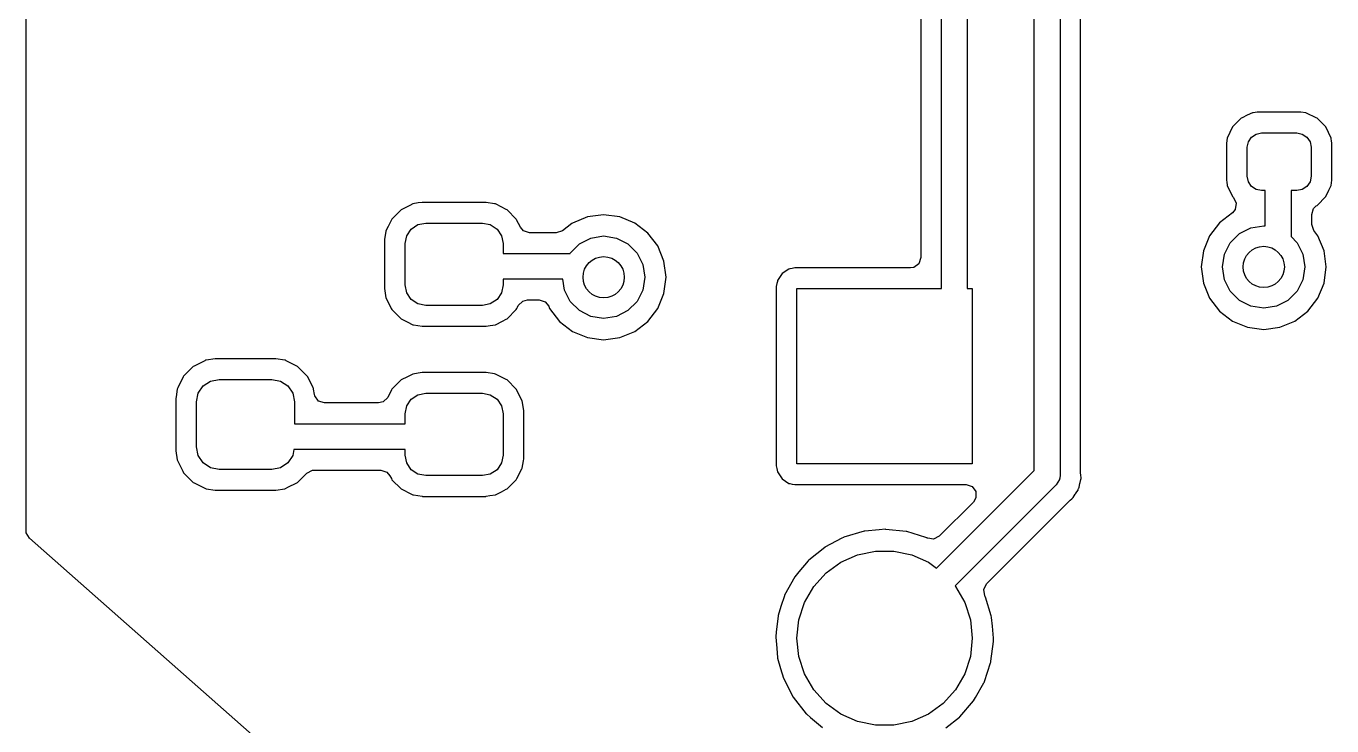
# Model space of a CAD drawing. Extents: x 128.2 to 165.3, y -118.5 to -85.
# Drawn here: x 128.2 to 140.86, y -111.05 to -104.26 of the extents above; entities that cross this region are included whole.
import ezdxf

# ---------------------------------------------------------------- set-up
doc = ezdxf.new("R2010")
doc.units = 0
doc.layers.add('BLACK', color=7, linetype='CONTINUOUS')

msp = doc.modelspace()

# ---------------------------------------------------------------- linework, layer by layer
at = {"layer": 'BLACK', "linetype": 'CONTINUOUS'}
for p, q in [((137.975, -108.573), (137.975, -101.05)), ((138.225, -101.102), (138.225, -108.624)), ((137.075, -106.81), (137.075, -101.236)), ((137.325, -101.288), (137.325, -106.81)), ((138.425, -108.606), (138.425, -101.226)), ((136.874, -101.625), (136.874, -106.51)), ((128.2, -109.155), (128.2, -102.128)), ((139.982, -105.157), (139.897, -105.242)), ((139.99, -105.153), (139.982, -105.157)), ((140.041, -105.129), (139.99, -105.153)), ((139.99, -105.153), (139.99, -105.153)), ((140.091, -105.106), (140.041, -105.129)), ((140.098, -105.105), (140.091, -105.106)), ((140.137, -105.1), (140.098, -105.105)), ((140.098, -105.105), (140.098, -105.105)), ((140.14, -105.1), (140.137, -105.1)), ((140.137, -105.1), (140.137, -105.1)), ((140.35, -105.099), (140.14, -105.1)), ((140.56, -105.099), (140.35, -105.099)), ((140.609, -105.106), (140.56, -105.099)), ((140.616, -105.109), (140.609, -105.106)), ((140.71, -105.153), (140.616, -105.109)), ((140.718, -105.157), (140.71, -105.153)), ((140.71, -105.153), (140.71, -105.153)), ((140.803, -105.242), (140.718, -105.157)), ((139.897, -105.242), (139.846, -105.351)), ((140.081, -105.341), (140.126, -105.311)), ((140.126, -105.311), (140.18, -105.3)), ((140.18, -105.3), (140.52, -105.3)), ((140.52, -105.3), (140.574, -105.311)), ((140.574, -105.311), (140.619, -105.341)), ((140.854, -105.351), (140.803, -105.242)), ((139.846, -105.351), (139.839, -105.4)), ((139.839, -105.4), (139.84, -105.76)), ((140.04, -105.44), (140.051, -105.386)), ((140.04, -105.72), (140.04, -105.44)), ((140.051, -105.386), (140.081, -105.341)), ((140.619, -105.341), (140.649, -105.386)), ((140.649, -105.386), (140.66, -105.44)), ((140.66, -105.44), (140.66, -105.72)), ((140.855, -105.358), (140.854, -105.351)), ((140.858, -105.378), (140.855, -105.358)), ((140.855, -105.358), (140.855, -105.358)), ((140.86, -105.4), (140.858, -105.378)), ((140.861, -105.76), (140.86, -105.4)), ((139.84, -105.76), (139.84, -105.763)), ((139.84, -105.763), (139.84, -105.763)), ((139.84, -105.763), (139.841, -105.774)), ((139.841, -105.774), (139.846, -105.809)), ((139.846, -105.809), (139.897, -105.918)), ((140.051, -105.774), (140.04, -105.72)), ((140.081, -105.819), (140.051, -105.774)), ((140.126, -105.849), (140.081, -105.819)), ((140.619, -105.819), (140.574, -105.849)), ((140.649, -105.774), (140.619, -105.819)), ((140.66, -105.72), (140.649, -105.774)), ((140.833, -105.855), (140.851, -105.816)), ((140.851, -105.816), (140.854, -105.809)), ((140.851, -105.816), (140.851, -105.816)), ((140.854, -105.809), (140.861, -105.76)), ((139.897, -105.918), (139.906, -105.928)), ((139.906, -105.928), (139.934, -105.982)), ((140.18, -105.86), (140.126, -105.849)), ((140.215, -105.86), (140.18, -105.86)), ((140.215, -106.202), (140.215, -105.86)), ((140.52, -105.86), (140.465, -105.86)), ((140.465, -105.86), (140.465, -106.306)), ((140.574, -105.849), (140.52, -105.86)), ((140.718, -106.003), (140.803, -105.918)), ((140.803, -105.918), (140.833, -105.855)), ((131.836, -106.046), (131.747, -106.136)), ((131.843, -106.043), (131.836, -106.046)), ((131.921, -106.003), (131.843, -106.043)), ((131.843, -106.043), (131.843, -106.043)), ((131.949, -105.989), (131.921, -106.003)), ((132.003, -105.98), (131.949, -105.989)), ((132.039, -105.975), (132.003, -105.98)), ((132.043, -105.974), (132.039, -105.975)), ((132.039, -105.975), (132.039, -105.975)), ((132.35, -105.974), (132.043, -105.974)), ((132.656, -105.974), (132.35, -105.974)), ((132.66, -105.975), (132.656, -105.974)), ((132.742, -105.988), (132.66, -105.975)), ((132.66, -105.975), (132.66, -105.975)), ((132.75, -105.989), (132.742, -105.988)), ((132.742, -105.988), (132.742, -105.988)), ((132.757, -105.992), (132.75, -105.989)), ((132.856, -106.043), (132.757, -105.992)), ((132.757, -105.992), (132.757, -105.992)), ((132.863, -106.046), (132.856, -106.043)), ((132.856, -106.043), (132.856, -106.043)), ((132.953, -106.136), (132.863, -106.046)), ((133.8, -106.094), (133.643, -106.115)), ((133.957, -106.115), (133.8, -106.094)), ((139.896, -106.076), (139.772, -106.172)), ((139.924, -106.043), (139.896, -106.076)), ((139.934, -105.982), (139.924, -106.043)), ((140.665, -106.09), (140.684, -106.032)), ((140.665, -106.187), (140.665, -106.09)), ((140.684, -106.032), (140.708, -106.009)), ((140.708, -106.009), (140.71, -106.007)), ((140.71, -106.007), (140.718, -106.003)), ((131.71, -106.208), (131.689, -106.249)), ((131.743, -106.143), (131.71, -106.208)), ((131.747, -106.136), (131.743, -106.143)), ((131.743, -106.143), (131.743, -106.143)), ((131.933, -106.233), (131.998, -106.19)), ((131.998, -106.19), (132.075, -106.174)), ((132.075, -106.174), (132.625, -106.174)), ((132.625, -106.174), (132.701, -106.19)), ((132.701, -106.19), (132.766, -106.233)), ((132.956, -106.143), (132.953, -106.136)), ((132.993, -106.215), (132.956, -106.143)), ((132.956, -106.143), (132.956, -106.143)), ((133.023, -106.251), (132.993, -106.215)), ((133.492, -106.179), (133.401, -106.249)), ((133.497, -106.175), (133.492, -106.179)), ((133.643, -106.115), (133.497, -106.175)), ((134.103, -106.175), (133.957, -106.115)), ((134.228, -106.272), (134.103, -106.175)), ((139.772, -106.172), (139.675, -106.297)), ((139.965, -106.276), (140.076, -106.22)), ((140.076, -106.22), (140.2, -106.2)), ((140.2, -106.2), (140.215, -106.202)), ((140.686, -106.247), (140.665, -106.187)), ((131.676, -106.331), (131.674, -106.343)), ((131.674, -106.343), (131.674, -106.806)), ((131.688, -106.257), (131.676, -106.331)), ((131.689, -106.249), (131.688, -106.257)), ((131.688, -106.257), (131.688, -106.257)), ((131.875, -106.374), (131.89, -106.298)), ((131.89, -106.298), (131.933, -106.233)), ((132.766, -106.233), (132.81, -106.298)), ((132.81, -106.298), (132.825, -106.374)), ((133.082, -106.269), (133.023, -106.251)), ((133.341, -106.269), (133.082, -106.269)), ((133.401, -106.249), (133.341, -106.269)), ((133.565, -106.376), (133.676, -106.32)), ((133.676, -106.32), (133.8, -106.3)), ((133.8, -106.3), (133.924, -106.32)), ((133.924, -106.32), (134.035, -106.376)), ((134.325, -106.397), (134.228, -106.272)), ((139.675, -106.297), (139.615, -106.443)), ((139.876, -106.365), (139.965, -106.276)), ((140.465, -106.306), (140.524, -106.365)), ((140.705, -106.272), (140.686, -106.247)), ((140.725, -106.297), (140.705, -106.272)), ((140.785, -106.443), (140.725, -106.297)), ((131.875, -106.774), (131.875, -106.374)), ((132.825, -106.374), (132.825, -106.47)), ((132.825, -106.47), (133.474, -106.47)), ((133.474, -106.47), (133.476, -106.465)), ((133.476, -106.465), (133.565, -106.376)), ((134.035, -106.376), (134.124, -106.465)), ((134.124, -106.465), (134.18, -106.576)), ((134.385, -106.543), (134.325, -106.397)), ((139.615, -106.443), (139.594, -106.6)), ((139.8, -106.6), (139.82, -106.476)), ((139.82, -106.476), (139.876, -106.365)), ((140.524, -106.365), (140.58, -106.476)), ((140.58, -106.476), (140.6, -106.6)), ((140.806, -106.6), (140.785, -106.443)), ((134.18, -106.576), (134.2, -106.7)), ((134.406, -106.7), (134.385, -106.543)), ((136.806, -106.605), (136.775, -106.609)), ((136.856, -106.569), (136.806, -106.605)), ((136.874, -106.51), (136.856, -106.569)), ((139.594, -106.6), (139.615, -106.757)), ((139.82, -106.724), (139.8, -106.6)), ((140.6, -106.6), (140.58, -106.724)), ((140.785, -106.757), (140.806, -106.6)), ((133.403, -106.72), (132.825, -106.72)), ((132.825, -106.72), (132.825, -106.774)), ((133.42, -106.824), (133.403, -106.72)), ((134.2, -106.7), (134.18, -106.824)), ((134.385, -106.857), (134.406, -106.7)), ((135.486, -106.732), (135.484, -106.741)), ((135.53, -106.665), (135.486, -106.732)), ((135.596, -106.621), (135.53, -106.665)), ((135.606, -106.619), (135.596, -106.621)), ((135.628, -106.615), (135.606, -106.619)), ((135.606, -106.619), (135.606, -106.619)), ((135.655, -106.609), (135.628, -106.615)), ((136.775, -106.609), (135.655, -106.609)), ((139.876, -106.835), (139.82, -106.724)), ((140.58, -106.724), (140.524, -106.835)), ((131.674, -106.806), (131.675, -106.81)), ((131.675, -106.81), (131.675, -106.81)), ((131.675, -106.81), (131.678, -106.832)), ((131.678, -106.832), (131.689, -106.9)), ((131.89, -106.851), (131.875, -106.774)), ((131.933, -106.916), (131.89, -106.851)), ((132.81, -106.851), (132.766, -106.916)), ((132.825, -106.774), (132.81, -106.851)), ((133.476, -106.935), (133.42, -106.824)), ((134.18, -106.824), (134.124, -106.935)), ((134.325, -107.003), (134.385, -106.857)), ((135.48, -106.76), (135.474, -106.79)), ((135.474, -106.79), (135.474, -108.53)), ((135.484, -106.741), (135.48, -106.76)), ((135.484, -106.741), (135.484, -106.741)), ((135.674, -108.51), (135.674, -106.81)), ((135.674, -106.81), (137.075, -106.81)), ((137.325, -106.81), (137.374, -106.81)), ((137.374, -106.81), (137.374, -108.51)), ((139.615, -106.757), (139.675, -106.903)), ((139.965, -106.924), (139.876, -106.835)), ((140.524, -106.835), (140.435, -106.924)), ((140.725, -106.903), (140.785, -106.757)), ((131.689, -106.9), (131.718, -106.956)), ((131.718, -106.956), (131.741, -107.002)), ((131.998, -106.959), (131.933, -106.916)), ((132.075, -106.974), (131.998, -106.959)), ((132.625, -106.974), (132.075, -106.974)), ((132.701, -106.959), (132.625, -106.974)), ((132.766, -106.916), (132.701, -106.959)), ((132.964, -106.991), (132.972, -106.975)), ((132.972, -106.975), (133.016, -106.931)), ((133.016, -106.931), (133.061, -106.92)), ((133.061, -106.92), (133.175, -106.92)), ((133.175, -106.92), (133.233, -106.939)), ((133.233, -106.939), (133.267, -106.982)), ((133.267, -106.982), (133.273, -106.997)), ((133.565, -107.024), (133.476, -106.935)), ((134.124, -106.935), (134.035, -107.024)), ((139.675, -106.903), (139.772, -107.028)), ((140.076, -106.98), (139.965, -106.924)), ((140.2, -107), (140.076, -106.98)), ((140.324, -106.98), (140.2, -107)), ((140.435, -106.924), (140.324, -106.98)), ((140.628, -107.028), (140.725, -106.903)), ((131.741, -107.002), (131.747, -107.013)), ((131.747, -107.013), (131.836, -107.102)), ((131.836, -107.102), (131.843, -107.106)), ((131.843, -107.106), (131.843, -107.106)), ((131.843, -107.106), (131.895, -107.132)), ((132.82, -107.125), (132.856, -107.106)), ((132.856, -107.106), (132.863, -107.102)), ((132.856, -107.106), (132.856, -107.106)), ((132.863, -107.102), (132.953, -107.013)), ((132.953, -107.013), (132.959, -107.002)), ((132.959, -107.002), (132.964, -106.991)), ((133.273, -106.997), (133.273, -106.997)), ((133.273, -106.997), (133.275, -107.003)), ((133.275, -107.003), (133.372, -107.128)), ((133.676, -107.08), (133.565, -107.024)), ((133.8, -107.1), (133.676, -107.08)), ((133.924, -107.08), (133.8, -107.1)), ((134.035, -107.024), (133.924, -107.08)), ((134.228, -107.128), (134.325, -107.003)), ((139.772, -107.028), (139.897, -107.125)), ((140.503, -107.125), (140.628, -107.028)), ((131.895, -107.132), (131.949, -107.16)), ((131.949, -107.16), (131.957, -107.161)), ((131.957, -107.161), (131.957, -107.161)), ((131.957, -107.161), (132.039, -107.174)), ((132.039, -107.174), (132.039, -107.174)), ((132.039, -107.174), (132.043, -107.175)), ((132.043, -107.175), (132.35, -107.175)), ((132.35, -107.175), (132.656, -107.175)), ((132.656, -107.175), (132.66, -107.174)), ((132.66, -107.174), (132.701, -107.168)), ((132.66, -107.174), (132.66, -107.174)), ((132.701, -107.168), (132.75, -107.16)), ((132.75, -107.16), (132.82, -107.125)), ((133.372, -107.128), (133.497, -107.225)), ((133.497, -107.225), (133.643, -107.285)), ((133.957, -107.285), (134.103, -107.225)), ((134.103, -107.225), (134.228, -107.128)), ((139.897, -107.125), (140.043, -107.185)), ((140.043, -107.185), (140.2, -107.206)), ((140.2, -107.206), (140.357, -107.185)), ((140.357, -107.185), (140.503, -107.125)), ((133.643, -107.285), (133.8, -107.306)), ((133.8, -107.306), (133.957, -107.285)), ((130.034, -107.49), (129.947, -107.504)), ((130.038, -107.49), (130.034, -107.49)), ((130.034, -107.49), (130.034, -107.49)), ((130.616, -107.49), (130.038, -107.49)), ((130.62, -107.49), (130.616, -107.49)), ((130.707, -107.504), (130.62, -107.49)), ((130.62, -107.49), (130.62, -107.49)), ((129.821, -107.566), (129.727, -107.659)), ((129.828, -107.562), (129.821, -107.566)), ((129.932, -107.509), (129.828, -107.562)), ((129.828, -107.562), (129.828, -107.562)), ((129.939, -107.505), (129.932, -107.509)), ((129.932, -107.509), (129.932, -107.509)), ((129.947, -107.504), (129.939, -107.505)), ((129.947, -107.504), (129.947, -107.504)), ((130.714, -107.505), (130.707, -107.504)), ((130.707, -107.504), (130.707, -107.504)), ((130.721, -107.509), (130.714, -107.505)), ((130.826, -107.562), (130.721, -107.509)), ((130.721, -107.509), (130.721, -107.509)), ((130.833, -107.566), (130.826, -107.562)), ((130.826, -107.562), (130.826, -107.562)), ((130.926, -107.659), (130.833, -107.566)), ((129.724, -107.666), (129.67, -107.771)), ((129.727, -107.659), (129.724, -107.666)), ((129.724, -107.666), (129.724, -107.666)), ((129.916, -107.754), (129.987, -107.707)), ((129.987, -107.707), (130.071, -107.69)), ((130.071, -107.69), (130.583, -107.69)), ((130.583, -107.69), (130.667, -107.707)), ((130.667, -107.707), (130.738, -107.754)), ((130.93, -107.666), (130.926, -107.659)), ((130.983, -107.771), (130.93, -107.666)), ((130.93, -107.666), (130.93, -107.666)), ((131.836, -107.696), (131.747, -107.786)), ((131.843, -107.693), (131.836, -107.696)), ((131.893, -107.668), (131.843, -107.693)), ((131.843, -107.693), (131.843, -107.693)), ((131.949, -107.639), (131.893, -107.668)), ((132.003, -107.63), (131.949, -107.639)), ((132.039, -107.625), (132.003, -107.63)), ((132.043, -107.624), (132.039, -107.625)), ((132.039, -107.625), (132.039, -107.625)), ((132.35, -107.624), (132.043, -107.624)), ((132.656, -107.624), (132.35, -107.624)), ((132.66, -107.625), (132.656, -107.624)), ((132.742, -107.638), (132.66, -107.625)), ((132.66, -107.625), (132.66, -107.625)), ((132.75, -107.639), (132.742, -107.638)), ((132.742, -107.638), (132.742, -107.638)), ((132.757, -107.642), (132.75, -107.639)), ((132.856, -107.693), (132.757, -107.642)), ((132.757, -107.642), (132.757, -107.642)), ((132.863, -107.696), (132.856, -107.693)), ((132.856, -107.693), (132.856, -107.693)), ((132.953, -107.786), (132.863, -107.696)), ((129.654, -107.859), (129.651, -107.876)), ((129.666, -107.785), (129.654, -107.859)), ((129.667, -107.778), (129.666, -107.785)), ((129.666, -107.785), (129.666, -107.785)), ((129.67, -107.771), (129.667, -107.778)), ((129.852, -107.909), (129.868, -107.825)), ((129.868, -107.825), (129.916, -107.754)), ((130.738, -107.754), (130.785, -107.825)), ((130.785, -107.825), (130.802, -107.909)), ((130.987, -107.778), (130.983, -107.771)), ((130.988, -107.785), (130.987, -107.778)), ((130.996, -107.836), (130.988, -107.785)), ((130.988, -107.785), (130.988, -107.785)), ((131, -107.851), (130.996, -107.836)), ((131.036, -107.901), (131, -107.851)), ((131.706, -107.865), (131.663, -107.909)), ((131.743, -107.793), (131.706, -107.865)), ((131.747, -107.786), (131.743, -107.793)), ((131.743, -107.793), (131.743, -107.793)), ((131.933, -107.883), (131.998, -107.84)), ((131.998, -107.84), (132.075, -107.824)), ((132.075, -107.824), (132.625, -107.824)), ((132.625, -107.824), (132.701, -107.84)), ((132.701, -107.84), (132.766, -107.883)), ((133.01, -107.899), (132.953, -107.786)), ((129.651, -107.876), (129.651, -108.379)), ((129.852, -108.346), (129.852, -107.909)), ((130.802, -107.909), (130.802, -108.12)), ((131.094, -107.919), (131.036, -107.901)), ((131.618, -107.919), (131.094, -107.919)), ((131.663, -107.909), (131.618, -107.919)), ((131.875, -108.024), (131.89, -107.948)), ((131.89, -107.948), (131.933, -107.883)), ((132.766, -107.883), (132.81, -107.948)), ((132.81, -107.948), (132.825, -108.024)), ((133.025, -107.993), (133.01, -107.899)), ((133.025, -108.456), (133.025, -107.993)), ((130.802, -108.12), (131.875, -108.12)), ((131.875, -108.12), (131.875, -108.024)), ((132.825, -108.024), (132.825, -108.424)), ((129.868, -108.43), (129.852, -108.346)), ((130.797, -108.37), (130.785, -108.43)), ((131.875, -108.37), (130.797, -108.37)), ((131.875, -108.424), (131.875, -108.37)), ((129.651, -108.379), (129.652, -108.383)), ((129.652, -108.383), (129.665, -108.469)), ((129.652, -108.383), (129.652, -108.383)), ((129.665, -108.469), (129.667, -108.478)), ((129.667, -108.478), (129.67, -108.485)), ((129.67, -108.485), (129.67, -108.485)), ((129.67, -108.485), (129.718, -108.579)), ((129.916, -108.501), (129.868, -108.43)), ((129.987, -108.549), (129.916, -108.501)), ((130.738, -108.501), (130.667, -108.549)), ((130.785, -108.43), (130.738, -108.501)), ((131.89, -108.501), (131.875, -108.424)), ((131.933, -108.566), (131.89, -108.501)), ((132.81, -108.501), (132.766, -108.566)), ((132.825, -108.424), (132.81, -108.501)), ((133.01, -108.55), (133.022, -108.479)), ((133.022, -108.479), (133.025, -108.46)), ((133.025, -108.46), (133.025, -108.456)), ((133.025, -108.46), (133.025, -108.46)), ((129.718, -108.579), (129.727, -108.596)), ((129.727, -108.596), (129.821, -108.69)), ((130.071, -108.565), (129.987, -108.549)), ((130.583, -108.565), (130.071, -108.565)), ((130.667, -108.549), (130.583, -108.565)), ((130.833, -108.69), (130.923, -108.599)), ((130.923, -108.599), (130.977, -108.572)), ((130.977, -108.572), (130.993, -108.57)), ((130.993, -108.57), (131.639, -108.57)), ((131.639, -108.57), (131.697, -108.589)), ((131.697, -108.589), (131.727, -108.625)), ((131.727, -108.625), (131.742, -108.653)), ((131.998, -108.609), (131.933, -108.566)), ((132.075, -108.624), (131.998, -108.609)), ((132.625, -108.624), (132.075, -108.624)), ((132.701, -108.609), (132.625, -108.624)), ((132.766, -108.566), (132.701, -108.609)), ((132.958, -108.653), (133.007, -108.557)), ((133.007, -108.557), (133.01, -108.55)), ((133.007, -108.557), (133.007, -108.557)), ((135.474, -108.53), (135.479, -108.556)), ((135.479, -108.556), (135.482, -108.572)), ((135.482, -108.572), (135.486, -108.588)), ((135.486, -108.588), (135.53, -108.655)), ((137.374, -108.51), (135.674, -108.51)), ((137.027, -109.52), (137.975, -108.573)), ((138.225, -108.624), (138.222, -108.646)), ((138.426, -108.614), (138.425, -108.606)), ((138.429, -108.653), (138.426, -108.614)), ((129.821, -108.69), (129.828, -108.693)), ((129.828, -108.693), (129.828, -108.693)), ((129.828, -108.693), (129.914, -108.737)), ((129.914, -108.737), (129.939, -108.75)), ((129.939, -108.75), (129.947, -108.751)), ((129.947, -108.751), (129.947, -108.751)), ((129.947, -108.751), (130.034, -108.765)), ((130.62, -108.765), (130.707, -108.751)), ((130.707, -108.751), (130.714, -108.75)), ((130.707, -108.751), (130.707, -108.751)), ((130.714, -108.75), (130.739, -108.737)), ((130.739, -108.737), (130.826, -108.693)), ((130.826, -108.693), (130.833, -108.69)), ((130.826, -108.693), (130.826, -108.693)), ((131.742, -108.653), (131.747, -108.663)), ((131.747, -108.663), (131.836, -108.752)), ((131.836, -108.752), (131.843, -108.756)), ((131.843, -108.756), (131.843, -108.756)), ((131.843, -108.756), (131.929, -108.799)), ((132.808, -108.78), (132.856, -108.756)), ((132.856, -108.756), (132.863, -108.752)), ((132.856, -108.756), (132.856, -108.756)), ((132.863, -108.752), (132.953, -108.663)), ((132.953, -108.663), (132.958, -108.653)), ((135.53, -108.655), (135.596, -108.699)), ((135.596, -108.699), (135.606, -108.701)), ((135.606, -108.701), (135.606, -108.701)), ((135.606, -108.701), (135.628, -108.705)), ((135.628, -108.705), (135.655, -108.71)), ((135.655, -108.71), (137.315, -108.71)), ((138.188, -108.713), (137.207, -109.694)), ((137.315, -108.71), (137.373, -108.729)), ((137.373, -108.729), (137.409, -108.779)), ((138.203, -108.686), (138.188, -108.713)), ((138.22, -108.66), (138.203, -108.686)), ((138.221, -108.654), (138.22, -108.66)), ((138.222, -108.651), (138.221, -108.654)), ((138.222, -108.646), (138.222, -108.651)), ((138.4, -108.764), (138.402, -108.756)), ((138.402, -108.756), (138.404, -108.75)), ((138.404, -108.75), (138.406, -108.745)), ((138.406, -108.745), (138.411, -108.737)), ((138.411, -108.737), (138.417, -108.699)), ((138.417, -108.699), (138.419, -108.691)), ((138.419, -108.691), (138.427, -108.662)), ((138.427, -108.662), (138.429, -108.653)), ((130.034, -108.765), (130.034, -108.765)), ((130.034, -108.765), (130.038, -108.766)), ((130.038, -108.766), (130.616, -108.766)), ((130.616, -108.766), (130.62, -108.765)), ((130.62, -108.765), (130.62, -108.765)), ((131.929, -108.799), (131.949, -108.81)), ((131.949, -108.81), (131.957, -108.811)), ((131.957, -108.811), (131.957, -108.811)), ((131.957, -108.811), (132.039, -108.824)), ((132.039, -108.824), (132.039, -108.824)), ((132.039, -108.824), (132.043, -108.825)), ((132.043, -108.825), (132.35, -108.825)), ((132.35, -108.825), (132.656, -108.825)), ((132.656, -108.825), (132.66, -108.824)), ((132.66, -108.824), (132.697, -108.818)), ((132.66, -108.824), (132.66, -108.824)), ((132.697, -108.818), (132.75, -108.81)), ((132.75, -108.81), (132.808, -108.78)), ((137.385, -108.88), (137.053, -109.211)), ((137.409, -108.84), (137.385, -108.88)), ((137.409, -108.779), (137.409, -108.84)), ((137.513, -109.672), (138.317, -108.868)), ((138.317, -108.868), (138.323, -108.862)), ((138.323, -108.862), (138.34, -108.848)), ((138.34, -108.848), (138.353, -108.837)), ((138.353, -108.837), (138.373, -108.803)), ((138.373, -108.803), (138.377, -108.796)), ((138.377, -108.796), (138.379, -108.793)), ((138.379, -108.793), (138.4, -108.764)), ((128.202, -109.177), (128.2, -109.155)), ((128.233, -109.23), (128.202, -109.177)), ((132.192, -112.725), (128.233, -109.23)), ((136.11, -109.231), (135.946, -109.317)), ((136.125, -109.224), (136.11, -109.231)), ((136.129, -109.221), (136.125, -109.224)), ((136.125, -109.224), (136.125, -109.224)), ((136.327, -109.163), (136.129, -109.221)), ((136.331, -109.163), (136.327, -109.163)), ((136.472, -109.15), (136.331, -109.163)), ((136.331, -109.163), (136.331, -109.163)), ((136.532, -109.144), (136.472, -109.15)), ((136.537, -109.145), (136.532, -109.144)), ((136.732, -109.165), (136.537, -109.145)), ((136.537, -109.145), (136.537, -109.145)), ((136.737, -109.166), (136.732, -109.165)), ((136.732, -109.165), (136.732, -109.165)), ((136.741, -109.167), (136.737, -109.166)), ((136.923, -109.224), (136.741, -109.167)), ((136.741, -109.167), (136.741, -109.167)), ((136.933, -109.227), (136.923, -109.224)), ((136.938, -109.229), (136.933, -109.227)), ((136.942, -109.231), (136.938, -109.229)), ((136.943, -109.229), (136.942, -109.231)), ((136.998, -109.239), (136.943, -109.229)), ((137.053, -109.211), (136.998, -109.239)), ((135.943, -109.32), (135.79, -109.443)), ((135.946, -109.317), (135.943, -109.32)), ((136.262, -109.392), (136.436, -109.355)), ((136.436, -109.355), (136.613, -109.355)), ((136.613, -109.355), (136.787, -109.392)), ((135.783, -109.45), (135.693, -109.556)), ((135.786, -109.446), (135.783, -109.45)), ((135.783, -109.45), (135.783, -109.45)), ((135.79, -109.443), (135.786, -109.446)), ((135.79, -109.443), (135.79, -109.443)), ((135.956, -109.568), (136.099, -109.464)), ((136.099, -109.464), (136.262, -109.392)), ((136.787, -109.392), (136.949, -109.464)), ((136.949, -109.464), (137.027, -109.52)), ((135.653, -109.604), (135.554, -109.784)), ((135.693, -109.556), (135.653, -109.604)), ((135.837, -109.7), (135.956, -109.568)), ((135.748, -109.854), (135.837, -109.7)), ((137.207, -109.694), (137.212, -109.7)), ((137.212, -109.7), (137.301, -109.854)), ((137.485, -109.728), (137.513, -109.672)), ((137.495, -109.788), (137.485, -109.728)), ((135.519, -109.893), (135.492, -109.981)), ((135.553, -109.789), (135.519, -109.893)), ((135.554, -109.784), (135.553, -109.789)), ((135.553, -109.789), (135.553, -109.789)), ((135.693, -110.023), (135.748, -109.854)), ((137.301, -109.854), (137.356, -110.023)), ((137.5, -109.798), (137.495, -109.788)), ((137.502, -109.802), (137.5, -109.798)), ((137.557, -109.984), (137.502, -109.802)), ((135.491, -109.985), (135.474, -110.143)), ((135.492, -109.981), (135.491, -109.985)), ((135.491, -109.985), (135.491, -109.985)), ((135.674, -110.2), (135.693, -110.023)), ((137.356, -110.023), (137.374, -110.2)), ((137.56, -109.995), (137.557, -109.984)), ((137.56, -110), (137.56, -109.995)), ((137.569, -110.085), (137.56, -110)), ((137.56, -110), (137.56, -110)), ((135.474, -110.143), (135.469, -110.185)), ((137.58, -110.2), (137.569, -110.085)), ((135.469, -110.185), (135.469, -110.19)), ((135.469, -110.19), (135.478, -110.297)), ((135.693, -110.377), (135.674, -110.2)), ((137.374, -110.2), (137.356, -110.377)), ((137.555, -110.422), (137.579, -110.232)), ((137.579, -110.232), (137.58, -110.229)), ((137.58, -110.229), (137.58, -110.2)), ((135.478, -110.297), (135.486, -110.391)), ((135.486, -110.391), (135.487, -110.395)), ((135.487, -110.395), (135.487, -110.395)), ((135.487, -110.395), (135.516, -110.495)), ((135.748, -110.546), (135.693, -110.377)), ((137.356, -110.377), (137.301, -110.546)), ((135.516, -110.495), (135.543, -110.589)), ((137.492, -110.621), (137.552, -110.438)), ((137.552, -110.438), (137.554, -110.434)), ((137.552, -110.438), (137.552, -110.438)), ((137.554, -110.434), (137.555, -110.422)), ((135.543, -110.589), (135.637, -110.772)), ((135.837, -110.7), (135.748, -110.546)), ((137.301, -110.546), (137.212, -110.7)), ((137.406, -110.776), (137.486, -110.634)), ((137.486, -110.634), (137.489, -110.629)), ((137.486, -110.634), (137.486, -110.634)), ((137.489, -110.629), (137.492, -110.621)), ((135.637, -110.772), (135.765, -110.933)), ((135.956, -110.832), (135.837, -110.7)), ((137.212, -110.7), (137.093, -110.832)), ((137.387, -110.808), (137.406, -110.776)), ((136.099, -110.936), (135.956, -110.832)), ((137.093, -110.832), (136.949, -110.936)), ((137.252, -110.964), (137.387, -110.808)), ((135.765, -110.933), (135.769, -110.936)), ((135.769, -110.936), (135.769, -110.936)), ((135.769, -110.936), (135.807, -110.969)), ((135.807, -110.969), (135.922, -111.067)), ((136.262, -111.008), (136.099, -110.936)), ((136.436, -111.045), (136.262, -111.008)), ((136.787, -111.008), (136.613, -111.045)), ((136.949, -110.936), (136.787, -111.008)), ((137.118, -111.069), (137.249, -110.967)), ((137.249, -110.967), (137.252, -110.964)), ((137.249, -110.967), (137.249, -110.967)), ((136.613, -111.045), (136.436, -111.045))]:
    msp.add_line(p, q, dxfattribs=at)
at = {"layer": 'BLACK'}
for centre in [(140.2, -106.6), (133.8, -106.7)]:
    msp.add_circle(centre, 0.2, dxfattribs=at)

doc.saveas('drawing.dxf')
